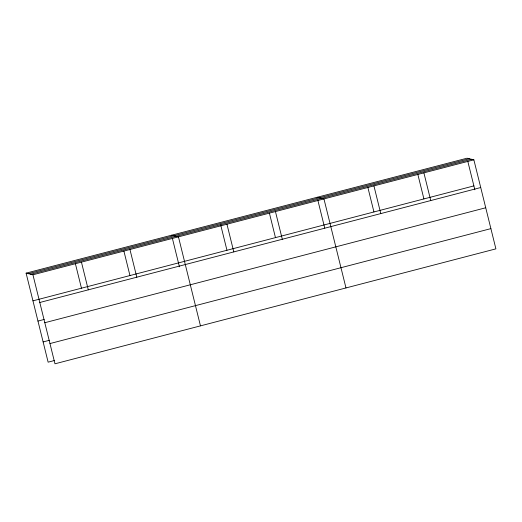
<?xml version="1.0" encoding="UTF-8"?>
<svg xmlns="http://www.w3.org/2000/svg" width="522" height="522" viewBox="0 0 522 522"><rect width="100%" height="100%" fill="white"/><g stroke="black" fill="none" stroke-linecap="round" stroke-linejoin="round"><path stroke-width="0.78" d="M26.1 273.143L467.027 158.199L473.872 159.836L495.9 248.857L54.973 363.801L32.938 274.787L26.1 273.143L48.128 362.164L54.386 360.532M28.358 273.685L469.285 158.74M30.681 274.246L471.614 159.295M32.938 274.787L473.872 159.836M32.958 300.842L473.885 185.897M39.796 302.486L480.723 187.535M37.962 321.076L44.22 319.444M44.801 322.72L485.734 207.769M43.124 341.93L49.381 340.298M49.962 343.567L490.895 228.623M317.115 197.277L323.953 198.921L345.982 287.935M171.607 235.213L178.446 236.851L200.474 325.872M467.81 161.363L474.85 189.786M423.897 172.867L430.754 200.565M417.841 174.387L423.91 198.921M373.928 185.891L380.779 213.589M367.866 187.418L373.941 211.952M317.898 200.448L324.736 228.088M275.453 211.567L282.304 239.265M269.398 213.087L275.466 237.621M226.953 224.206L233.804 251.904M220.695 224.943L226.966 250.266M172.39 238.378L179.424 266.801M129.945 249.496L136.803 277.195M123.89 251.023L129.958 275.557M81.445 262.142L88.296 289.84M75.383 263.662L81.458 288.196"/></g></svg>
